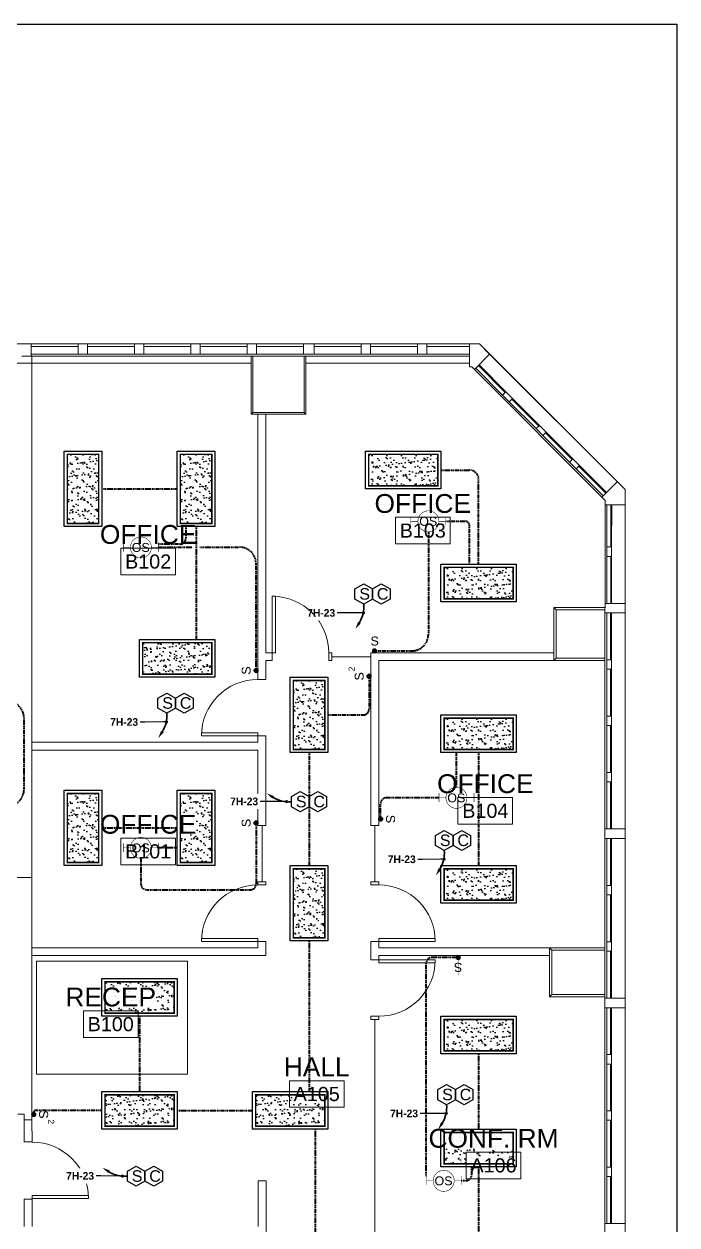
# Model space of a CAD drawing. Header units: inches. Extents: x 4293 to 10865, y -6935 to 441.
# Drawn here: x 8170 to 8586, y -6160 to -5395 of the extents above; entities that cross this region are included whole.
import ezdxf
from ezdxf import colors
from ezdxf.entities.mleader import LeaderData, LeaderLine
from ezdxf.enums import TextEntityAlignment as Align
from ezdxf.math import Vec2, Vec3

# ---------------------------------------------------------------- set-up
doc = ezdxf.new("R2010")
doc.units = ezdxf.units.IN
doc.header["$MEASUREMENT"] = 0
doc.linetypes.add('DASHDOT', pattern=[1, 0.5, -0.25, 0, -0.25])
doc.layers.get('Defpoints').update_dxf_attribs({"color": 104})
doc.layers.add('A-CLNG-ELEC', color=11, linetype='Continuous')
for name, color, linetype, lineweight in [('ARCH-BLOCK', 8, 'Continuous', 0), ('E-CIRC. NUMB', 7, 'Continuous', 35), ('E-LIGHT CNTRL-DETC.', 152, 'Continuous', 25), ('E-LIGHT SWITCH', 3, 'Continuous', 35), ('E-LIGHT-CONDUIT', 30, 'DASHDOT', 40), ('E-SMOKE AND CARBON DETECTORS', 33, 'Continuous', 30)]:
    doc.layers.add(name, color=color, linetype=linetype, lineweight=lineweight)
doc.styles.add('Arial', font='arial.ttf', dxfattribs={"height": 6})
doc.styles.add('BOO', font='GOTHIC.TTF', dxfattribs={"height": 6})
doc.styles.add('DB', font='arial.ttf')
doc.styles.get("Standard").update_dxf_attribs({"font": 'arial.ttf'})
pattern_1 = [(37.5, (9445.5637, 76.1674), (-0.18898, 5.7804713), [0, -4.56, 0, -5.1, 0, -4.875]), (7.5, (9445.564, 76.167), (5.30933, 8.466438), [0, -2.46, 0, -4.11, 0, -1.575]), (327.5, (9441.8737, 76.1674), (9.3424256, 0.016977), [0, -1.5, 0, -5.4, 0, -7.05]), (317.5, (9441.874, 76.167), (9.01838, 2.633027), [0, -0.75, 0, -3.54, 0, -4.05])]

# ---------------------------------------------------------------- blocks, each defined once
blk = doc.blocks.new('fp')
at = {"layer": 'ARCH-BLOCK'}
for p, q in [((11420.95, 3901.76), (9726.97, 3901.76)), ((11420.95, 3901.76), (9726.97, 3901.76)), ((11135.51, 3894.08), (11135.51, 3901.76)), ((11135.51, 3900.08), (11165.39, 3900.08)), ((11135.51, 3895.28), (11165.39, 3895.28)), ((11165.39, 3901.76), (11165.39, 3895.28)), ((11165.39, 3895.28), (11171.39, 3895.28)), ((11171.39, 3895.28), (11171.39, 3901.76)), ((11171.39, 3900.08), (11201.27, 3900.08)), ((11171.39, 3895.28), (11201.27, 3895.28)), ((11201.27, 3901.76), (11201.27, 3895.28)), ((11201.27, 3895.28), (11207.27, 3895.28)), ((11207.27, 3895.28), (11207.27, 3901.76)), ((11207.27, 3900.08), (11237.15, 3900.08)), ((11207.27, 3895.28), (11237.15, 3895.28)), ((11237.15, 3901.76), (11237.15, 3895.28)), ((11237.15, 3895.28), (11243.15, 3895.28)), ((11243.15, 3895.28), (11243.15, 3901.76)), ((11243.15, 3900.08), (11273.03, 3900.08)), ((11243.15, 3895.28), (11345.59, 3895.28)), ((11273.03, 3901.76), (11273.03, 3895.28)), ((11279.03, 3895.28), (11279.03, 3901.76)), ((11279.03, 3900.08), (11308.91, 3900.08)), ((11308.91, 3901.76), (11308.91, 3895.28)), ((11315.71, 3895.28), (11315.71, 3901.76)), ((11315.71, 3900.08), (11345.59, 3900.08)), ((11345.59, 3901.76), (11345.59, 3895.28)), ((11345.59, 3895.28), (11351.59, 3895.28)), ((11351.59, 3895.28), (11351.59, 3901.76)), ((11351.59, 3900.08), (11381.47, 3900.08)), ((11351.59, 3895.28), (11381.47, 3895.28)), ((11381.47, 3901.76), (11381.47, 3895.28)), ((11381.47, 3895.28), (11387.47, 3895.28)), ((11387.47, 3895.28), (11387.47, 3901.76)), ((11387.47, 3900.08), (11414.59, 3900.08)), ((11387.47, 3895.28), (11414.59, 3895.28)), ((11414.59, 3887.23), (11414.59, 3901.76)), ((11414.59, 3901.76), (11414.59, 3894.08)), ((11427.51, 3895.2), (11417.81, 3885.54)), ((11420.95, 3901.76), (11427.51, 3895.2)), ((11513.78, 3808.93), (11420.95, 3901.76)), ((11513.78, 3808.93), (11427.51, 3895.2)), ((11023.72, 3889.44), (11275.66, 3889.44)), ((11129.51, 3894.08), (11135.51, 3894.08)), ((11135.88, 3894.08), (11130.88, 3894.08)), ((11414.59, 3894.08), (11135.51, 3894.08)), ((11135.88, 3755.45), (11135.88, 3894.08)), ((11135.88, 3648), (11135.88, 3894.08)), ((11275.66, 3894.08), (11275.66, 3857.09)), ((11276.66, 3894.08), (11276.66, 3858.09)), ((11309.43, 3894.08), (11309.43, 3858.09)), ((11310.43, 3894.08), (11310.43, 3857.09)), ((11414.59, 3889.44), (11310.43, 3889.44)), ((11416.13, 3887.23), (11414.59, 3887.23)), ((11417.81, 3885.54), (11416.13, 3887.23)), ((11437.47, 3870.9), (11420.36, 3888.08)), ((11437.9, 3871.33), (11420.79, 3888.5)), ((11498.95, 3804.1), (11417.81, 3885.54)), ((11435.77, 3869.21), (11418.66, 3886.38)), ((11435.77, 3869.21), (11437.9, 3871.33)), ((11440.01, 3864.96), (11435.77, 3869.21)), ((11442.13, 3867.08), (11437.9, 3871.33)), ((11442.13, 3867.08), (11440.01, 3864.96)), ((11457.11, 3847.79), (11440.01, 3864.96)), ((11458.81, 3849.48), (11441.71, 3866.65)), ((11459.24, 3849.91), (11442.13, 3867.08)), ((11276.66, 3858.09), (11275.66, 3857.09)), ((11275.66, 3857.09), (11310.43, 3857.09)), ((11276.66, 3858.09), (11309.43, 3858.09)), ((11284.89, 3857.09), (11279.89, 3857.09)), ((11279.89, 3857.09), (11279.89, 3705)), ((11284.89, 3705), (11284.89, 3857.09)), ((11309.43, 3858.09), (11310.43, 3857.09)), ((11457.11, 3847.79), (11459.24, 3849.91)), ((11463.47, 3845.66), (11459.24, 3849.91)), ((11461.35, 3843.54), (11457.11, 3847.79)), ((11463.47, 3845.66), (11461.35, 3843.54)), ((11478.46, 3826.37), (11461.35, 3843.54)), ((11480.16, 3828.06), (11463.05, 3845.23)), ((11480.58, 3828.49), (11463.47, 3845.66)), ((11478.46, 3826.37), (11480.58, 3828.49)), ((11482.69, 3822.12), (11478.46, 3826.37)), ((11484.82, 3824.23), (11480.58, 3828.49)), ((11484.82, 3824.23), (11482.69, 3822.12)), ((11499.8, 3804.95), (11482.69, 3822.12)), ((11501.5, 3806.64), (11484.39, 3823.81)), ((11501.93, 3807.06), (11484.82, 3824.23)), ((11498.95, 3804.1), (11508.8, 3813.91)), ((11501.07, 3801.97), (11498.95, 3804.1)), ((11513.78, 3808.93), (11513.78, 3799.29)), ((11513.78, 2944.65), (11513.78, 3808.93)), ((11501.05, 3772.41), (11501.07, 3799.29)), ((11501.07, 3799.29), (11501.07, 3801.97)), ((11513.78, 3799.29), (11501.07, 3799.29)), ((11502.25, 3772.41), (11502.27, 3799.29)), ((11504.65, 3772.41), (11504.67, 3799.29)), ((11505.25, 3772.41), (11505.27, 3799.29)), ((11513.78, 3799.29), (11513.78, 2944.65)), ((11367.49, 3774.39), (11367.49, 3791.34)), ((11367.49, 3791.34), (11402.32, 3791.34)), ((11402.32, 3791.34), (11402.32, 3774.39)), ((11402.32, 3774.39), (11367.49, 3774.39)), ((11501.03, 3736.41), (11501.05, 3772.41)), ((11502.25, 3772.41), (11505.25, 3772.41)), ((11502.25, 3766.41), (11502.25, 3772.41)), ((11505.25, 3766.41), (11505.25, 3772.41)), ((11192.54, 3754.67), (11192.54, 3771.63)), ((11192.54, 3771.63), (11227.37, 3771.63)), ((11227.37, 3771.63), (11227.37, 3754.67)), ((11502.23, 3736.41), (11502.25, 3766.41)), ((11505.25, 3766.41), (11502.25, 3766.41)), ((11504.63, 3736.41), (11504.65, 3766.41)), ((11505.23, 3736.41), (11505.25, 3766.41)), ((11227.37, 3754.67), (11192.54, 3754.67)), ((11135.88, 3729.81), (11135.88, 3734.81)), ((11291.01, 3741), (11289.01, 3741)), ((11289.01, 3741), (11289.01, 3705)), ((11291.01, 3705), (11291.01, 3741)), ((11501.02, 3733.91), (11468.47, 3733.91)), ((11468.47, 3733.91), (11468.47, 3700)), ((11469.97, 3732.41), (11468.47, 3733.91)), ((11501.03, 3736.41), (11501, 3730.41)), ((11501.03, 3736.41), (11513.78, 3736.41)), ((11469.97, 3701.5), (11469.97, 3732.41)), ((11469.97, 3732.41), (11501.01, 3732.41)), ((11513.78, 3730.41), (11501, 3730.41)), ((11501, 3730.41), (11501, 3592.77)), ((11502.2, 3700.53), (11502.2, 3730.41)), ((11504.6, 3700.53), (11504.6, 3730.41)), ((11505.2, 3700.53), (11505.2, 3730.41)), ((11279.89, 3705), (11279.89, 3688)), ((11289.01, 3705), (11284.89, 3705)), ((11289.01, 3700), (11289.01, 3705)), ((11289.01, 3705), (11291.01, 3705)), ((11325.01, 3705), (11325.01, 3700)), ((11327.01, 3705), (11325.01, 3705)), ((11327.01, 3700), (11327.01, 3705)), ((11351.89, 3705), (11351.89, 3595.07)), ((11468.47, 3705), (11351.89, 3705)), ((11468.47, 3700), (11468.47, 3705)), ((11284.89, 3688), (11284.89, 3700)), ((11284.89, 3700), (11289.01, 3700)), ((11325.01, 3700), (11327.01, 3700)), ((11327.01, 3702.5), (11351.89, 3702.5)), ((11356.89, 3595.07), (11356.89, 3700)), ((11356.89, 3700), (11468.47, 3700)), ((11468.47, 3700), (11469.97, 3701.5)), ((11468.47, 3700), (11501, 3700)), ((11500.96, 3701.5), (11469.97, 3701.5)), ((11502.2, 3700.53), (11505.2, 3700.53)), ((11502.2, 3694.53), (11502.2, 3700.53)), ((11505.2, 3694.53), (11505.2, 3700.53)), ((11279.89, 3688), (11284.89, 3688)), ((11505.2, 3694.53), (11502.2, 3694.53)), ((11502.2, 3664.65), (11502.2, 3694.53)), ((11504.6, 3664.65), (11504.6, 3694.53)), ((11505.2, 3664.65), (11505.2, 3694.53)), ((11135.88, 3669.81), (11135.88, 3664.81)), ((11502.2, 3664.65), (11505.2, 3664.65)), ((11502.2, 3658.65), (11502.2, 3664.65)), ((11505.2, 3658.65), (11502.2, 3658.65)), ((11502.2, 3628.77), (11502.2, 3658.65)), ((11504.6, 3628.77), (11504.6, 3658.65)), ((11505.2, 3658.65), (11505.2, 3664.65)), ((11505.2, 3628.77), (11505.2, 3658.65)), ((11279.89, 3654), (11243.89, 3654)), ((11243.89, 3654), (11243.89, 3652)), ((11243.89, 3652), (11279.89, 3652)), ((11279.89, 3652), (11279.89, 3654)), ((11284.89, 3652), (11279.89, 3652)), ((11279.89, 3652), (11279.89, 3648)), ((11284.89, 3648), (11284.89, 3652)), ((11279.89, 3648), (11135.88, 3648)), ((11135.88, 3648), (11135.88, 3643)), ((11135.88, 3643), (11279.89, 3643)), ((11135.88, 3561.92), (11135.88, 3643)), ((11279.89, 3643), (11279.89, 3595.07)), ((11284.89, 3595.07), (11284.89, 3648)), ((11502.2, 3628.77), (11505.2, 3628.77)), ((11502.2, 3622.77), (11502.2, 3628.77)), ((11505.2, 3622.77), (11505.2, 3628.77)), ((11505.2, 3622.77), (11502.2, 3622.77)), ((11502.2, 3592.77), (11502.2, 3622.77)), ((11504.6, 3592.77), (11504.6, 3622.77)), ((11505.2, 3592.77), (11505.2, 3622.77)), ((11407.35, 3595.87), (11407.35, 3612.82)), ((11407.35, 3612.82), (11442.18, 3612.82)), ((11442.18, 3612.82), (11442.18, 3595.87)), ((11279.89, 3595.07), (11284.89, 3595.07)), ((11282.64, 3559.07), (11282.64, 3595.07)), ((11351.89, 3595.07), (11356.89, 3595.07)), ((11354.39, 3595.07), (11354.39, 3559.07)), ((11442.18, 3595.87), (11407.35, 3595.87)), ((11500.89, 3586.65), (11500.89, 3592.77)), ((11500.89, 3592.77), (11513.78, 3592.77)), ((11192.54, 3570.01), (11192.54, 3586.97)), ((11192.54, 3586.97), (11227.37, 3586.97)), ((11227.37, 3586.97), (11227.37, 3570.01)), ((11513.78, 3586.65), (11500.89, 3586.65)), ((11500.89, 3586.65), (11500.89, 3484.89)), ((11502.09, 3556.77), (11502.09, 3586.65)), ((11504.49, 3556.77), (11504.49, 3586.65)), ((11505.09, 3556.77), (11505.09, 3586.65)), ((11227.37, 3570.01), (11192.54, 3570.01)), ((11135.88, 3561.92), (11059.97, 3561.92)), ((11130.88, 3561.92), (11135.88, 3561.92)), ((11135.88, 3407.52), (11135.88, 3561.92)), ((11284.89, 3559.07), (11279.89, 3559.07)), ((11279.89, 3559.07), (11279.89, 3557.07)), ((11284.89, 3557.07), (11284.89, 3559.07)), ((11356.89, 3559.07), (11351.89, 3559.07)), ((11351.89, 3559.07), (11351.89, 3557.07)), ((11356.89, 3557.07), (11356.89, 3559.07)), ((11279.89, 3557.07), (11284.89, 3557.07)), ((11351.89, 3557.07), (11356.89, 3557.07)), ((11502.09, 3556.77), (11505.09, 3556.77)), ((11502.09, 3550.77), (11502.09, 3556.77)), ((11505.09, 3550.77), (11502.09, 3550.77)), ((11502.09, 3520.89), (11502.09, 3550.77)), ((11504.49, 3520.89), (11504.49, 3550.77)), ((11505.09, 3550.77), (11505.09, 3556.77)), ((11505.09, 3520.89), (11505.09, 3550.77)), ((11279.89, 3523.07), (11243.89, 3523.07)), ((11243.89, 3523.07), (11243.89, 3521.07)), ((11243.89, 3521.07), (11279.89, 3521.07)), ((11279.89, 3521.07), (11279.89, 3523.07)), ((11284.89, 3521.07), (11279.89, 3521.07)), ((11279.89, 3521.07), (11279.89, 3517.07)), ((11284.89, 3512.07), (11284.89, 3521.07)), ((11356.89, 3521.07), (11351.89, 3521.07)), ((11351.89, 3521.07), (11351.89, 3517.07)), ((11356.89, 3521.07), (11356.89, 3523.07)), ((11356.89, 3523.07), (11392.89, 3523.07)), ((11356.89, 3517.07), (11356.89, 3521.07)), ((11392.89, 3521.07), (11356.89, 3521.07)), ((11392.89, 3523.07), (11392.89, 3521.07)), ((11502.09, 3520.89), (11505.09, 3520.89)), ((11502.09, 3514.89), (11502.09, 3520.89)), ((11505.09, 3514.89), (11505.09, 3520.89)), ((11135.88, 3517.07), (11135.88, 3512.07)), ((11279.89, 3517.07), (11135.88, 3517.07)), ((11135.88, 3512.07), (11284.89, 3512.07)), ((11351.89, 3517.07), (11351.89, 3509.46)), ((11465.6, 3517.07), (11356.89, 3517.07)), ((11356.89, 3509.46), (11356.89, 3512.07)), ((11356.89, 3512.07), (11465.6, 3512.07)), ((11467.1, 3515.58), (11465.6, 3517.08)), ((11500.89, 3517.07), (11465.6, 3517.07)), ((11465.6, 3517.07), (11465.6, 3485.86)), ((11465.6, 3512.07), (11465.6, 3517.07)), ((11467.1, 3487.36), (11467.1, 3515.57)), ((11467.1, 3515.57), (11500.89, 3515.57)), ((11505.09, 3514.89), (11502.09, 3514.89)), ((11502.09, 3484.89), (11502.09, 3514.89)), ((11504.49, 3484.89), (11504.49, 3514.89)), ((11505.09, 3484.89), (11505.09, 3514.89)), ((11234.94, 3508.63), (11138.94, 3508.63)), ((11138.94, 3508.63), (11138.94, 3436.63)), ((11234.94, 3436.63), (11234.94, 3508.63)), ((11351.89, 3509.46), (11356.89, 3509.46)), ((11356.89, 3509.46), (11356.89, 3507.46)), ((11392.89, 3509.46), (11356.89, 3509.46)), ((11356.89, 3507.46), (11392.89, 3507.46)), ((11392.89, 3507.46), (11392.89, 3509.46)), ((11467.1, 3487.36), (11465.6, 3485.86)), ((11465.6, 3485.86), (11500.89, 3485.86)), ((11500.89, 3487.36), (11467.1, 3487.36)), ((11500.89, 3478.89), (11500.89, 3484.89)), ((11500.89, 3484.89), (11513.78, 3484.89)), ((11168.72, 3459.94), (11168.72, 3476.89)), ((11168.72, 3476.89), (11203.55, 3476.89)), ((11203.55, 3476.89), (11203.55, 3459.94)), ((11513.78, 3478.89), (11500.89, 3478.89)), ((11500.89, 3478.89), (11500.89, 3341.37)), ((11502.09, 3449.01), (11502.09, 3478.89)), ((11504.49, 3449.01), (11504.49, 3478.89)), ((11505.09, 3449.01), (11505.09, 3478.89)), ((11356.89, 3473.46), (11351.89, 3473.46)), ((11351.89, 3473.46), (11351.89, 3471.46)), ((11351.89, 3471.46), (11356.89, 3471.46)), ((11354.39, 3471.46), (11354.39, 3307.62)), ((11356.89, 3471.46), (11356.89, 3473.46)), ((11203.55, 3459.94), (11168.72, 3459.94)), ((11502.09, 3443.01), (11502.09, 3449.01)), ((11502.09, 3449.01), (11505.09, 3449.01)), ((11505.09, 3443.01), (11505.09, 3449.01)), ((11138.94, 3436.63), (11234.94, 3436.63)), ((11505.09, 3443.01), (11502.09, 3443.01)), ((11502.09, 3413.13), (11502.09, 3443.01)), ((11504.49, 3413.13), (11504.49, 3443.01)), ((11505.09, 3413.13), (11505.09, 3443.01)), ((11299.95, 3415.43), (11299.95, 3432.39)), ((11299.95, 3432.39), (11334.78, 3432.39)), ((11334.78, 3432.39), (11334.78, 3415.43)), ((11334.78, 3415.43), (11299.95, 3415.43)), ((11502.09, 3407.13), (11502.09, 3413.13)), ((11502.09, 3413.13), (11505.09, 3413.13)), ((11505.09, 3407.13), (11505.09, 3413.13)), ((11131.07, 3411), (11126.87, 3411)), ((11131.07, 3407.52), (11131.07, 3411)), ((11131.07, 3393.28), (11131.07, 3407.52)), ((11135.88, 3407.52), (11131.07, 3407.52)), ((11135.88, 3407.52), (11135.99, 3393.28)), ((11505.09, 3407.13), (11502.09, 3407.13)), ((11502.09, 3377.25), (11502.09, 3407.13)), ((11504.49, 3377.25), (11504.49, 3407.13)), ((11505.09, 3377.25), (11505.09, 3407.13)), ((11131.07, 3393.38), (11135.99, 3393.38)), ((11412.57, 3369.95), (11412.57, 3386.9)), ((11412.57, 3386.9), (11447.4, 3386.9)), ((11447.4, 3386.9), (11447.4, 3369.95)), ((11502.09, 3371.25), (11502.09, 3377.25)), ((11502.09, 3377.25), (11505.09, 3377.25)), ((11505.09, 3371.25), (11505.09, 3377.25)), ((11285.14, 3368.64), (11280.14, 3368.64)), ((11280.14, 3368.64), (11280.14, 3339.55)), ((11285.14, 3334.55), (11285.14, 3368.64)), ((11447.4, 3369.95), (11412.57, 3369.95)), ((11505.09, 3371.25), (11502.09, 3371.25)), ((11502.09, 3341.37), (11502.09, 3371.25)), ((11504.49, 3341.37), (11504.49, 3371.25)), ((11505.09, 3341.37), (11505.09, 3371.25)), ((11135.99, 3357.28), (11135.99, 3359.28)), ((11135.99, 3359.28), (11171.99, 3359.28)), ((11171.99, 3359.28), (11171.99, 3357.28)), ((11135.99, 3357), (11131.07, 3357)), ((11131.07, 3339.55), (11131.07, 3357)), ((11171.99, 3357.28), (11135.99, 3357.28)), ((11135.99, 3339.55), (11135.99, 3357)), ((11500.89, 3341.37), (11500.89, 3332.39)), ((11500.89, 3341.37), (11513.78, 3341.37))]:
    blk.add_line(p, q, dxfattribs=at)
for centre, start, end in [((11289.01, 3705), 0, 90), ((11279.89, 3652), 90, 180), ((11279.89, 3521.07), 90, 180), ((11356.89, 3509.46), 270, 0)]:
    blk.add_arc(centre, 36, start, end, dxfattribs=at)
at = {"layer": 'ARCH-BLOCK', "extrusion": (0, 0, -1)}
for centre in [(-11356.89, 3521.07), (-11135.99, 3357.28)]:
    blk.add_arc(centre, 36, 90, 180, dxfattribs=at)
at = {"layer": 'ARCH-BLOCK', "style": 'DB'}
for s, p in [('OFFICE', (11384.91, 3794.12)), ('OFFICE', (11209.95, 3774.41)), ('OFFICE', (11424.77, 3615.6)), ('OFFICE', (11209.95, 3589.75)), ('RECEP', (11186.13, 3479.68)), ('HALL', (11317.36, 3435.17)), ('CONF. RM', (11429.98, 3389.68))]:
    blk.add_text(s, height=12, dxfattribs=at).set_placement(p, align=Align.CENTER)
for s, p in [('B103', (11384.91, 3782.86)), ('B102', (11209.95, 3763.15)), ('B104', (11424.77, 3604.34)), ('B101', (11209.95, 3578.49)), ('B100', (11186.13, 3468.42)), ('A105', (11317.36, 3423.91)), ('A106', (11429.98, 3378.43))]:
    blk.add_text(s, height=9, dxfattribs=at).set_placement(p, align=Align.MIDDLE_CENTER)
blk = doc.blocks.new('A$C6F8E1985')
blk.add_lwpolyline([(0, 24), (48, 24), (48, 0), (0, 0)], close=True)
at = {"const_width": 1}
blk.add_lwpolyline([(2, 22), (46, 22), (46, 2), (2, 2)], close=True, dxfattribs=at)
blk = doc.blocks.new('A$Ceabd288c')
at = {"linetype": 'Continuous', "const_width": 0.287}
for points in [[(-9.8, 2.64), (-9.8, -2.29)], [(-9.8, 0), (-5.88, 0)], [(9.8, 0), (5.88, 0)], [(9.8, 2.64), (9.8, -2.29)]]:
    blk.add_lwpolyline(points, dxfattribs=at)
blk.add_lwpolyline([(0, -5.88, -0.414214), (-5.88, 0, -0.414214), (0, 5.88, -1)], format="xyb", close=True, dxfattribs=at)
at = {"style": 'Arial'}
blk.add_attdef('OS', text='', height=5, dxfattribs=at).set_placement((-5.13, 0), align=Align.MIDDLE_LEFT)
blk = doc.blocks.new('SW')
at = {"linetype": 'Continuous'}
blk.add_hatch(color=256, dxfattribs=at).paths.add_polyline_path([(1.9, 1.9, 1), (-1.9, 1.9, 1)])
at = {"const_width": 0.08}
blk.add_lwpolyline([(0, 3.8), (0, 19.7)], dxfattribs=at)
at = {"linetype": 'Continuous'}
blk.add_circle((0, 1.9), 1.88, dxfattribs=at)
at = {"insert": (0, 11.7), "char_height": 9, "width": 7.434, "attachment_point": 5, "style": 'Arial'}
blk.add_mtext('S', dxfattribs=at)
at = {"linetype": 'Continuous', "style": 'Arial'}
blk.add_attdef('S?', (5.2, 16.2), '', height=6, dxfattribs=at)
blk = doc.blocks.new('A$C2F972E4A')
for p, q in [((-3.33, 1.92), (0, 3.84)), ((-3.33, -1.92), (-3.33, 1.92)), ((0, 3.84), (3.33, 1.92)), ((3.33, 1.92), (3.33, -1.92)), ((0, -3.84), (-3.33, -1.92)), ((3.33, -1.92), (0, -3.84))]:
    blk.add_line(p, q)
at = {"insert": (-1.69, 2.25), "char_height": 4.37, "attachment_point": 1}
blk.add_mtext_dynamic_manual_height_columns('C', width=354.8658, gutter_width=12.5, heights=[0], dxfattribs=at)
blk = doc.blocks.new('A$C5D931295')
for p, q in [((-3.33, 1.92), (0, 3.84)), ((-3.33, -1.92), (-3.33, 1.92)), ((0, 3.84), (3.33, 1.92)), ((3.33, 1.92), (3.33, -1.92)), ((0, -3.84), (-3.33, -1.92)), ((3.33, -1.92), (0, -3.84))]:
    blk.add_line(p, q)
at = {"insert": (-1.69, 2.25), "char_height": 4.37, "attachment_point": 1}
blk.add_mtext_dynamic_manual_height_columns('S', width=354.8658, gutter_width=12.5, heights=[0], dxfattribs=at)
blk = doc.blocks.new('SMOKE')
at = {"layer": 'E-SMOKE AND CARBON DETECTORS', "xscale": 2, "yscale": 2, "zscale": 2}
for name, p in [('A$C5D931295', (5484.96, -5180.75)), ('A$C2F972E4A', (5498.26, -5180.75))]:
    blk.add_blockref(name, p, dxfattribs=at)
blk = doc.blocks.new('*U124')
blk.add_hatch(color=256).paths.add_polyline_path([(0.07, 0.28), (-1.45, 0.37), (-0.07, -0.28)])
blk = doc.blocks.new('HOMER')
at = {"layer": 'E-CIRC. NUMB', "linetype": 'Continuous'}
blk.add_lwpolyline([(0, 0, -0.161232), (-1.4, 18.1, 1.42241)], format="xyb", dxfattribs=at)
at = {"layer": 'E-CIRC. NUMB', "linetype": 'ByBlock', "xscale": 5, "yscale": 5, "zscale": 5, "rotation": 270}
blk.add_blockref('*U124', (-1.4, 18.1), dxfattribs=at)
blk = doc.blocks.new('_Dot')
at = {"color": 0, "linetype": 'ByBlock', "lineweight": -2}
blk.add_line((-0.5, 0), (-1, 0), dxfattribs=at)
at = {"color": 0, "linetype": 'ByBlock', "const_width": 0.5}
blk.add_lwpolyline([(-0.25, 0, 1), (0.25, 0, 1)], format="xyb", close=True, dxfattribs=at)

msp = doc.modelspace()

# ---------------------------------------------------------------- hatches: boundary and pattern name
at = {"layer": 'A-CLNG-ELEC'}
h = msp.add_hatch(dxfattribs=at)
h.set_pattern_fill('AR-SAND', color=256, scale=3)
h.set_pattern_definition([(37.5, (9373.5637, 724.1674), (-0.18898, 5.7804713), [0, -4.56, 0, -5.1, 0, -4.875]), (7.5, (9373.564, 724.167), (5.30933, 8.466438), [0, -2.46, 0, -4.11, 0, -1.575]), (327.5, (9369.8737, 724.1674), (9.3424256, 0.016977), [0, -1.5, 0, -5.4, 0, -7.05]), (317.5, (9369.874, 724.167), (9.01838, 2.633027), [0, -0.75, 0, -3.54, 0, -4.05])])
h.paths.add_polyline_path([(8217.44, -5669.22), (8197.44, -5669.22), (8197.44, -5713.22), (8217.44, -5713.22)])
h = msp.add_hatch(dxfattribs=at)
h.set_pattern_fill('AR-SAND', color=256, scale=3)
h.set_pattern_definition([(37.5, (9445.5637, 724.1674), (-0.18898, 5.7804713), [0, -4.56, 0, -5.1, 0, -4.875]), (7.5, (9445.564, 724.167), (5.30933, 8.466438), [0, -2.46, 0, -4.11, 0, -1.575]), (327.5, (9441.8737, 724.1674), (9.3424256, 0.016977), [0, -1.5, 0, -5.4, 0, -7.05]), (317.5, (9441.874, 724.167), (9.01838, 2.633027), [0, -0.75, 0, -3.54, 0, -4.05])])
h.paths.add_polyline_path([(8289.44, -5669.22), (8269.44, -5669.22), (8269.44, -5713.22), (8289.44, -5713.22)])
h = msp.add_hatch(dxfattribs=at)
h.set_pattern_fill('AR-SAND', color=256, scale=3)
h.set_pattern_definition([(37.5, (9397.5636, 436.1673), (-0.18898, 5.7804713), [0, -4.56, 0, -5.1, 0, -4.875]), (7.5, (9397.564, 436.167), (5.30933, 8.466438), [0, -2.46, 0, -4.11, 0, -1.575]), (327.5, (9393.8736, 436.1673), (9.3424256, 0.016977), [0, -1.5, 0, -5.4, 0, -7.05]), (317.5, (9393.874, 436.167), (9.01838, 2.633027), [0, -0.75, 0, -3.54, 0, -4.05])])
h.paths.add_polyline_path([(8433.44, -5669.22), (8389.44, -5669.22), (8389.44, -5689.22), (8433.44, -5689.22)])
h = msp.add_hatch(dxfattribs=at)
h.set_pattern_fill('AR-SAND', color=256, scale=3)
h.set_pattern_definition([(37.5, (9445.5637, 364.1673), (-0.18898, 5.7804713), [0, -4.56, 0, -5.1, 0, -4.875]), (7.5, (9445.564, 364.167), (5.30933, 8.466438), [0, -2.46, 0, -4.11, 0, -1.575]), (327.5, (9441.8737, 364.1673), (9.3424256, 0.016977), [0, -1.5, 0, -5.4, 0, -7.05]), (317.5, (9441.874, 364.167), (9.01838, 2.633027), [0, -0.75, 0, -3.54, 0, -4.05])])
h.paths.add_polyline_path([(8481.44, -5741.22), (8437.44, -5741.22), (8437.44, -5761.22), (8481.44, -5761.22)])
h = msp.add_hatch(dxfattribs=at)
h.set_pattern_fill('AR-SAND', color=256, scale=3)
h.set_pattern_definition([(37.5, (9469.5636, 76.1673), (-0.18898, 5.7804713), [0, -4.56, 0, -5.1, 0, -4.875]), (7.5, (9469.564, 76.167), (5.30933, 8.466438), [0, -2.46, 0, -4.11, 0, -1.575]), (327.5, (9465.8736, 76.1673), (9.3424256, 0.016977), [0, -1.5, 0, -5.4, 0, -7.05]), (317.5, (9465.874, 76.167), (9.01838, 2.633027), [0, -0.75, 0, -3.54, 0, -4.05])])
h.paths.add_polyline_path([(8289.44, -5789.22), (8245.44, -5789.22), (8245.44, -5809.22), (8289.44, -5809.22)])
h = msp.add_hatch(dxfattribs=at)
h.set_pattern_fill('AR-SAND', color=256, scale=3)
h.set_pattern_definition([(37.5, (9517.5637, 580.1674), (-0.18898, 5.7804713), [0, -4.56, 0, -5.1, 0, -4.875]), (7.5, (9517.564, 580.167), (5.30933, 8.466438), [0, -2.46, 0, -4.11, 0, -1.575]), (327.5, (9513.8737, 580.1674), (9.3424256, 0.016977), [0, -1.5, 0, -5.4, 0, -7.05]), (317.5, (9513.874, 580.167), (9.01838, 2.633027), [0, -0.75, 0, -3.54, 0, -4.05])])
h.paths.add_polyline_path([(8361.44, -5813.22), (8341.44, -5813.22), (8341.44, -5857.22), (8361.44, -5857.22)])
h = msp.add_hatch(dxfattribs=at)
h.set_pattern_fill('AR-SAND', color=256, scale=3)
h.set_pattern_definition([(37.5, (9445.5637, 268.1674), (-0.18898, 5.7804713), [0, -4.56, 0, -5.1, 0, -4.875]), (7.5, (9445.564, 268.167), (5.30933, 8.466438), [0, -2.46, 0, -4.11, 0, -1.575]), (327.5, (9441.8737, 268.1674), (9.3424256, 0.016977), [0, -1.5, 0, -5.4, 0, -7.05]), (317.5, (9441.874, 268.167), (9.01838, 2.633027), [0, -0.75, 0, -3.54, 0, -4.05])])
h.paths.add_polyline_path([(8481.44, -5837.22), (8437.44, -5837.22), (8437.44, -5857.22), (8481.44, -5857.22)])
h = msp.add_hatch(dxfattribs=at)
h.set_pattern_fill('AR-SAND', color=256, scale=3)
h.set_pattern_definition([(37.5, (9373.5637, 508.1674), (-0.18898, 5.7804713), [0, -4.56, 0, -5.1, 0, -4.875]), (7.5, (9373.564, 508.167), (5.30933, 8.466438), [0, -2.46, 0, -4.11, 0, -1.575]), (327.5, (9369.8737, 508.1674), (9.3424256, 0.016977), [0, -1.5, 0, -5.4, 0, -7.05]), (317.5, (9369.874, 508.167), (9.01838, 2.633027), [0, -0.75, 0, -3.54, 0, -4.05])])
h.paths.add_polyline_path([(8217.44, -5885.22), (8197.44, -5885.22), (8197.44, -5929.22), (8217.44, -5929.22)])
h = msp.add_hatch(dxfattribs=at)
h.set_pattern_fill('AR-SAND', color=256, scale=3)
h.set_pattern_definition([(37.5, (9445.5637, 508.1674), (-0.18898, 5.7804713), [0, -4.56, 0, -5.1, 0, -4.875]), (7.5, (9445.564, 508.167), (5.30933, 8.466438), [0, -2.46, 0, -4.11, 0, -1.575]), (327.5, (9441.8737, 508.1674), (9.3424256, 0.016977), [0, -1.5, 0, -5.4, 0, -7.05]), (317.5, (9441.874, 508.167), (9.01838, 2.633027), [0, -0.75, 0, -3.54, 0, -4.05])])
h.paths.add_polyline_path([(8289.44, -5885.22), (8269.44, -5885.22), (8269.44, -5929.22), (8289.44, -5929.22)])
h = msp.add_hatch(dxfattribs=at)
h.set_pattern_fill('AR-SAND', color=256, scale=3)
h.set_pattern_definition([(37.5, (9517.5637, 460.1674), (-0.18898, 5.7804713), [0, -4.56, 0, -5.1, 0, -4.875]), (7.5, (9517.564, 460.167), (5.30933, 8.466438), [0, -2.46, 0, -4.11, 0, -1.575]), (327.5, (9513.8737, 460.1674), (9.3424256, 0.016977), [0, -1.5, 0, -5.4, 0, -7.05]), (317.5, (9513.874, 460.167), (9.01838, 2.633027), [0, -0.75, 0, -3.54, 0, -4.05])])
h.paths.add_polyline_path([(8361.44, -5933.22), (8341.44, -5933.22), (8341.44, -5977.22), (8361.44, -5977.22)])
h = msp.add_hatch(dxfattribs=at)
h.set_pattern_fill('AR-SAND', color=256, scale=3)
h.set_pattern_definition([(37.5, (9445.5637, 172.1674), (-0.18898, 5.7804713), [0, -4.56, 0, -5.1, 0, -4.875]), (7.5, (9445.564, 172.167), (5.30933, 8.466438), [0, -2.46, 0, -4.11, 0, -1.575]), (327.5, (9441.8737, 172.1674), (9.3424256, 0.016977), [0, -1.5, 0, -5.4, 0, -7.05]), (317.5, (9441.874, 172.167), (9.01838, 2.633027), [0, -0.75, 0, -3.54, 0, -4.05])])
h.paths.add_polyline_path([(8481.44, -5933.22), (8437.44, -5933.22), (8437.44, -5953.22), (8481.44, -5953.22)])
h = msp.add_hatch(dxfattribs=at)
h.set_pattern_fill('AR-SAND', color=256, scale=3)
h.set_pattern_definition(pattern_1)
h.paths.add_polyline_path([(8265.44, -6005.22), (8221.44, -6005.22), (8221.44, -6025.22), (8265.44, -6025.22)])
h = msp.add_hatch(dxfattribs=at)
h.set_pattern_fill('AR-SAND', color=256, scale=3)
h.set_pattern_definition(pattern_1)
h.paths.add_polyline_path([(8481.44, -6029.22), (8437.44, -6029.22), (8437.44, -6049.22), (8481.44, -6049.22)])
h = msp.add_hatch(dxfattribs=at)
h.set_pattern_fill('AR-SAND', color=256, scale=3)
h.set_pattern_definition([(37.5, (9445.5715, 4.1674), (-0.18898, 5.7804713), [0, -4.56, 0, -5.1, 0, -4.875]), (7.5, (9445.5715, 4.167), (5.30933, 8.466438), [0, -2.46, 0, -4.11, 0, -1.575]), (327.5, (9441.8815, 4.1674), (9.3424256, 0.016977), [0, -1.5, 0, -5.4, 0, -7.05]), (317.5, (9441.8815, 4.167), (9.01838, 2.633027), [0, -0.75, 0, -3.54, 0, -4.05])])
h.paths.add_polyline_path([(8265.45, -6077.22), (8221.45, -6077.22), (8221.45, -6097.22), (8265.45, -6097.22)])
h = msp.add_hatch(dxfattribs=at)
h.set_pattern_fill('AR-SAND', color=256, scale=3)
h.set_pattern_definition([(37.5, (9541.5715, 4.1674), (-0.18898, 5.7804713), [0, -4.56, 0, -5.1, 0, -4.875]), (7.5, (9541.5715, 4.167), (5.30933, 8.466438), [0, -2.46, 0, -4.11, 0, -1.575]), (327.5, (9537.8815, 4.1674), (9.3424256, 0.016977), [0, -1.5, 0, -5.4, 0, -7.05]), (317.5, (9537.8815, 4.167), (9.01838, 2.633027), [0, -0.75, 0, -3.54, 0, -4.05])])
h.paths.add_polyline_path([(8361.45, -6077.22), (8317.45, -6077.22), (8317.45, -6097.22), (8361.45, -6097.22)])
h = msp.add_hatch(dxfattribs=at)
h.set_pattern_fill('AR-SAND', color=256, scale=3)
h.set_pattern_definition([(37.5, (9445.5637, 100.1674), (-0.18898, 5.7804713), [0, -4.56, 0, -5.1, 0, -4.875]), (7.5, (9445.564, 100.167), (5.30933, 8.466438), [0, -2.46, 0, -4.11, 0, -1.575]), (327.5, (9441.8737, 100.1674), (9.3424256, 0.016977), [0, -1.5, 0, -5.4, 0, -7.05]), (317.5, (9441.874, 100.167), (9.01838, 2.633027), [0, -0.75, 0, -3.54, 0, -4.05])])
h.paths.add_polyline_path([(8481.44, -6101.22), (8437.44, -6101.22), (8437.44, -6121.22), (8481.44, -6121.22)])

# ---------------------------------------------------------------- linework, layer by layer
at = {"layer": 'Defpoints'}
msp.add_lwpolyline([(6629.97, -5395.05), (8585.83, -5395.05), (8585.83, -6836.48), (6629.97, -6836.48)], close=True, dxfattribs=at)
at = {"layer": 'E-LIGHT-CONDUIT'}
for p, q in [((8435.44, -5679.22), (8453.65, -5679.22)), ((8219.44, -5691.22), (8267.44, -5691.22)), ((8459.44, -5739.22), (8459.44, -5685)), ((8272.89, -5715.22), (8272.89, -5722.95)), ((8279.44, -5715.22), (8279.44, -5787.22)), ((8438.6, -5711.88), (8450.9, -5711.88)), ((8453.71, -5739.3), (8453.71, -5714.68)), ((8427.46, -5718.56), (8427.46, -5783.8)), ((8269.45, -5726.39), (8255.45, -5726.39)), ((8255.45, -5728.32), (8277.2, -5728.32)), ((8281.87, -5728.32), (8307.02, -5728.32)), ((8317.67, -5805.77), (8317.67, -5738.96)), ((8394.43, -5794.45), (8416.82, -5794.45)), ((8389.67, -5811.83), (8389.67, -5831.63)), ((8169.86, -5882.55), (8169.86, -5837.41)), ((8363.44, -5835.22), (8386.08, -5835.22)), ((8351.44, -5859.22), (8351.44, -5931.22)), ((8445.33, -5881.38), (8445.33, -5859.22)), ((8459.44, -5859.22), (8459.44, -5931.22)), ((8434.2, -5888.06), (8400.61, -5888.06)), ((8397.06, -5900.33), (8397.06, -5891.61)), ((8317.67, -5905.25), (8317.67, -5943.03)), ((8219.44, -5907.22), (8267.44, -5907.22)), ((8255.45, -5919.74), (8267.44, -5919.74)), ((8244.31, -5926.62), (8244.31, -5943.03)), ((8247.87, -5946.58), (8314.11, -5946.58)), ((8351.44, -5979.22), (8351.44, -6075.22)), ((8445.24, -5989.77), (8429.65, -5989.77)), ((8426.07, -6129.07), (8426.07, -5993.35)), ((8243.45, -6027.22), (8243.45, -6075.22)), ((8459.44, -6051.22), (8459.44, -6099.22)), ((8176.05, -6088.52), (8176.05, -6088.14)), ((8219.45, -6087.22), (8176.98, -6087.22)), ((8267.45, -6087.22), (8315.45, -6087.22)), ((8355.49, -6171.22), (8355.49, -6099.22)), ((8455.07, -6128.29), (8455.07, -6123.22)), ((8459.44, -6123.22), (8459.44, -6171.22)), ((8448.35, -6131.87), (8451.49, -6131.87))]:
    msp.add_line(p, q, dxfattribs=at)
for centre, radius, start, end in [((8453.65, -5685), 5.79, 0, 90), ((8450.9, -5714.68), 2.81, 0, 90), ((8269.45, -5722.95), 3.44, 270, 0), ((8307.02, -5738.96), 10.64, 0, 90), ((8416.82, -5783.8), 10.64, 270, 0), ((8158.85, -5837.41), 11.01, 0, 90), ((8386.08, -5831.63), 3.58, 269.99999, 0), ((8158.85, -5882.55), 11.01, 270, 0), ((8400.61, -5891.61), 3.55, 90, 180), ((8247.87, -5943.03), 3.55, 180, 270), ((8314.11, -5943.03), 3.55, 270, 0), ((8429.65, -5993.35), 3.58, 90, 180), ((8176.98, -6088.14), 0.924, 89.99999, 179.99999), ((8451.49, -6128.29), 3.58, 270, 359.99999)]:
    msp.add_arc(centre, radius, start, end, dxfattribs=at)

# ---------------------------------------------------------------- block references
at = {"layer": 'A-CLNG-ELEC'}
for p, rotation in [((8219.44, -5715.22), 89.99999034749925), ((8291.44, -5715.22), 89.99999034749925), ((8387.44, -5691.22), 359.9999856236343), ((8435.44, -5763.22), 359.9999856236343), ((8243.44, -5811.22), 359.9999856236343), ((8339.44, -5811.22), 269.9999859366275), ((8435.44, -5859.22), 359.9999856236343), ((8195.44, -5883.22), 269.9999856236344), ((8267.44, -5883.22), 269.9999856236344), ((8339.44, -5931.22), 269.9999859366275), ((8435.44, -5955.22), 359.9999856236343), ((8219.45, -6027.22), 359.9999856236343), ((8435.44, -6051.22), 359.9999856236343), ((8219.45, -6099.22), 359.9999856236343), ((8315.45, -6099.22), 359.9999856236343), ((8435.44, -6123.22), 359.9999856236343)]:
    msp.add_blockref('A$C6F8E1985', p, dxfattribs=dict(at, rotation=rotation))
at = {"layer": 'ARCH-BLOCK'}
msp.add_blockref('fp', (-2961.03, -9500.64), dxfattribs=at)
at = {"layer": 'E-CIRC. NUMB', "lineweight": -3, "ltscale": 0.1, "xscale": 0.6606597133157283, "yscale": 0.6606597133157283, "zscale": 0.6606597133157283}
for p, rotation in [((8386.28, -5764.68), 162.2450281409582), ((8260.76, -5834.18), 162.2450281409582), ((8340.25, -5890.52), 72.24502814095821), ((8437.59, -5921.67), 162.2450281409582), ((8439.06, -6083.61), 162.2450281409582), ((8235.71, -6129.08), 72.24502814095821)]:
    msp.add_blockref('HOMER', p, dxfattribs=dict(at, rotation=rotation))
at = {"layer": 'E-LIGHT CNTRL-DETC.', "lineweight": -3, "xscale": 1.136974303410005, "yscale": 1.136974303410005, "zscale": 1.136974303410005}
for p in [(8427.46, -5711.88), (8244.31, -5728.52), (8445.33, -5888.06), (8244.31, -5919.94), (8437.21, -6132.07)]:
    msp.add_blockref('A$Ceabd288c', p, dxfattribs=at).add_auto_attribs({'OS': 'OS'})
at = {"layer": 'E-LIGHT SWITCH', "xscale": 0.6365015055599428, "yscale": 0.6365015055599428, "zscale": 0.6365015055599428}
msp.add_blockref('SW', (8393.23, -5795.64), dxfattribs=at)
for p, rotation in [((8318.86, -5806.96), 90), ((8318.86, -5904.06), 90), ((8395.87, -5901.53), 270), ((8446.44, -5988.57), 180)]:
    msp.add_blockref('SW', p, dxfattribs=dict(at, rotation=rotation))
at = {"layer": 'E-LIGHT SWITCH'}
ref = msp.add_blockref('SW', (8390.87, -5810.63), dxfattribs=dict(at, xscale=0.6365015055599428, yscale=0.6365015055599428, zscale=0.6365015055599428, rotation=90))
ref.add_attrib('S?', '2', (8380.44, -5807.43), dxfattribs={"layer": '0', "color": 3, "height": 3.82, "rotation": 90, "style": 'Arial'})
ref = msp.add_blockref('SW', (8174.86, -6089.72), dxfattribs=dict(at, xscale=0.6365015055599428, yscale=0.6365015055599428, zscale=0.6365015055599428, rotation=270))
ref.add_attrib('S?', '2', (8185.29, -6092.92), dxfattribs={"layer": '0', "color": 3, "height": 3.82, "rotation": 270, "style": 'Arial'})
at = {"layer": 'E-LIGHT-CONDUIT', "xscale": 0.8411358789172824, "yscale": 0.8411358789172824, "zscale": 0.8411358789172824}
for p in [(3772.68, -1400.51), (3647.16, -1470.01), (3732.25, -1532.8), (3823.99, -1557.5), (3825.46, -1719.44), (3627.71, -1771.37)]:
    msp.add_blockref('SMOKE', p, dxfattribs=at)

# ---------------------------------------------------------------- next in the draw order: leaders
at = {"layer": 'E-CIRC. NUMB', "lineweight": -3}
ml = msp.add_multileader_mtext('Standard', dxfattribs=at)
ml.set_content('{\\fCentury Gothic|b1|i0|c0|p34;7H-23}', color=256, style='BOO')
ml.set_leader_properties(color=45)
ml.set_arrow_properties(name='DOT')
ml.build(insert=Vec2(0, 0))
ml.multileader.update_dxf_attribs({"dogleg_length": 2, "arrow_head_size": 1.95})
ctx = ml.context
ctx.base_point, ctx.char_height, ctx.arrow_head_size, ctx.landing_gap_size, ctx.plane_origin = Vec3(8348.5, -5770.28), 4.8806, 1.95, 1.31, Vec3(8375.37, -5971.71)
ctx.text_align_type = 2
notes = []
notes.append((ctx, [(0, (1, 1, 0), (8372.37, -5770.28), (-1, 0), 3.01, [(0, [(8386.13, -5770.15)], 0, [])])]))
ctx.mtext.insert, ctx.mtext.width, ctx.mtext.alignment, ctx.mtext.flow_direction = Vec3(8368.06, -5767.78), 9.9769, 3, 5
ctx.mtext.has_bg_fill, ctx.mtext.bg_color, ctx.mtext.bg_scale_factor, ctx.mtext.bg_transparency, ctx.mtext.use_window_bg_color = 1, -1027028792, 1.5, 0, 1
ml = msp.add_multileader_mtext('Standard', dxfattribs=at)
ml.set_content('{\\fCentury Gothic|b1|i0|c0|p34;7H-23}', color=256, style='BOO')
ml.set_leader_properties(color=45)
ml.set_arrow_properties(name='DOT')
ml.build(insert=Vec2(0, 0))
ml.multileader.update_dxf_attribs({"dogleg_length": 2, "arrow_head_size": 1.95})
ctx = ml.context
ctx.base_point, ctx.char_height, ctx.arrow_head_size, ctx.landing_gap_size, ctx.plane_origin = Vec3(8222.98, -5839.78), 4.8806, 1.95, 1.31, Vec3(8249.86, -6041.21)
ctx.text_align_type = 2
notes.append((ctx, [(0, (1, 1, 0), (8246.85, -5839.78), (-1, 0), 3.01, [(0, [(8260.61, -5839.65)], 0, [])])]))
ctx.mtext.insert, ctx.mtext.width, ctx.mtext.alignment, ctx.mtext.flow_direction = Vec3(8242.54, -5837.27), 9.9769, 3, 5
ctx.mtext.has_bg_fill, ctx.mtext.bg_color, ctx.mtext.bg_scale_factor, ctx.mtext.bg_transparency, ctx.mtext.use_window_bg_color = 1, -1027028792, 1.5, 0, 1
ml = msp.add_multileader_mtext('Standard', dxfattribs=at)
ml.set_content('{\\fCentury Gothic|b1|i0|c0|p34;7H-23}', color=256, style='BOO')
ml.set_leader_properties(color=45)
ml.set_arrow_properties(name='DOT')
ml.build(insert=Vec2(0, 0))
ml.multileader.update_dxf_attribs({"dogleg_length": 2, "arrow_head_size": 1.95})
ctx = ml.context
ctx.base_point, ctx.char_height, ctx.arrow_head_size, ctx.landing_gap_size, ctx.plane_origin = Vec3(8299.44, -5890.38), 4.8806, 1.95, 1.31, Vec3(8326.32, -6092)
ctx.text_align_type = 2
notes.append((ctx, [(0, (1, 1, 0), (8323.32, -5890.38), (-1, 0), 3.01, [(0, [(8337.08, -5890.43)], 0, [])])]))
ctx.mtext.insert, ctx.mtext.width, ctx.mtext.alignment, ctx.mtext.flow_direction = Vec3(8319, -5887.88), 9.9769, 3, 5
ctx.mtext.has_bg_fill, ctx.mtext.bg_color, ctx.mtext.bg_scale_factor, ctx.mtext.bg_transparency, ctx.mtext.use_window_bg_color = 1, -1027028792, 1.5, 0, 1
ml = msp.add_multileader_mtext('Standard', dxfattribs=at)
ml.set_content('{\\fCentury Gothic|b1|i0|c0|p34;7H-23}', color=256, style='BOO')
ml.set_leader_properties(color=45)
ml.set_arrow_properties(name='DOT')
ml.build(insert=Vec2(0, 0))
ml.multileader.update_dxf_attribs({"dogleg_length": 2, "arrow_head_size": 1.95})
ctx = ml.context
ctx.base_point, ctx.char_height, ctx.arrow_head_size, ctx.landing_gap_size, ctx.plane_origin = Vec3(8399.81, -5927.26), 4.8806, 1.95, 1.31, Vec3(8426.69, -6128.7)
ctx.text_align_type = 2
notes.append((ctx, [(0, (1, 1, 0), (8423.68, -5927.26), (-1, 0), 3.01, [(0, [(8437.44, -5927.13)], 0, [])])]))
ctx.mtext.insert, ctx.mtext.width, ctx.mtext.alignment, ctx.mtext.flow_direction = Vec3(8419.37, -5924.76), 9.9769, 3, 5
ctx.mtext.has_bg_fill, ctx.mtext.bg_color, ctx.mtext.bg_scale_factor, ctx.mtext.bg_transparency, ctx.mtext.use_window_bg_color = 1, -1027028792, 1.5, 0, 1
ml = msp.add_multileader_mtext('Standard', dxfattribs=at)
ml.set_content('{\\fCentury Gothic|b1|i0|c0|p34;7H-23}', color=256, style='BOO')
ml.set_leader_properties(color=45)
ml.set_arrow_properties(name='DOT')
ml.build(insert=Vec2(0, 0))
ml.multileader.update_dxf_attribs({"dogleg_length": 2, "arrow_head_size": 1.95})
ctx = ml.context
ctx.base_point, ctx.char_height, ctx.arrow_head_size, ctx.landing_gap_size, ctx.plane_origin = Vec3(8401.28, -6089.2), 4.8806, 1.95, 1.31, Vec3(8428.16, -6290.64)
ctx.text_align_type = 2
notes.append((ctx, [(0, (1, 1, 0), (8425.16, -6089.2), (-1, 0), 3.01, [(0, [(8438.92, -6089.07)], 0, [])])]))
ctx.mtext.insert, ctx.mtext.width, ctx.mtext.alignment, ctx.mtext.flow_direction = Vec3(8420.84, -6086.7), 9.9769, 3, 5
ctx.mtext.has_bg_fill, ctx.mtext.bg_color, ctx.mtext.bg_scale_factor, ctx.mtext.bg_transparency, ctx.mtext.use_window_bg_color = 1, -1027028792, 1.5, 0, 1
ml = msp.add_multileader_mtext('Standard', dxfattribs=at)
ml.set_content('{\\fCentury Gothic|b1|i0|c0|p34;7H-23}', color=256, style='BOO')
ml.set_leader_properties(color=45)
ml.set_arrow_properties(name='DOT')
ml.build(insert=Vec2(0, 0))
ml.multileader.update_dxf_attribs({"dogleg_length": 2, "arrow_head_size": 1.95})
ctx = ml.context
ctx.base_point, ctx.char_height, ctx.arrow_head_size, ctx.landing_gap_size, ctx.plane_origin = Vec3(8194.9, -6128.95), 4.8806, 1.95, 1.31, Vec3(8221.78, -6330.56)
ctx.text_align_type = 2
notes.append((ctx, [(0, (1, 1, 0), (8218.78, -6128.95), (-1, 0), 3.01, [(0, [(8232.53, -6129)], 0, [])])]))
ctx.mtext.insert, ctx.mtext.width, ctx.mtext.alignment, ctx.mtext.flow_direction = Vec3(8214.46, -6126.45), 9.9769, 3, 5
ctx.mtext.has_bg_fill, ctx.mtext.bg_color, ctx.mtext.bg_scale_factor, ctx.mtext.bg_transparency, ctx.mtext.use_window_bg_color = 1, -1027028792, 1.5, 0, 1
for ctx, leaders in notes:
    for number, flags, end, landing, length, lines in leaders:
        leader = LeaderData()
        leader.index, (leader.has_last_leader_line, leader.has_dogleg_vector, leader.attachment_direction) = number, flags
        leader.last_leader_point, leader.dogleg_vector, leader.dogleg_length = Vec3(end), Vec3(landing), length
        for number, points, colour, breaks in lines:
            line = LeaderLine()
            line.index, line.vertices, line.color, line.breaks = number, Vec3.list(points), colors.encode_raw_color(colour), breaks
            leader.lines.append(line)
        ctx.leaders.append(leader)

doc.saveas('drawing.dxf')
